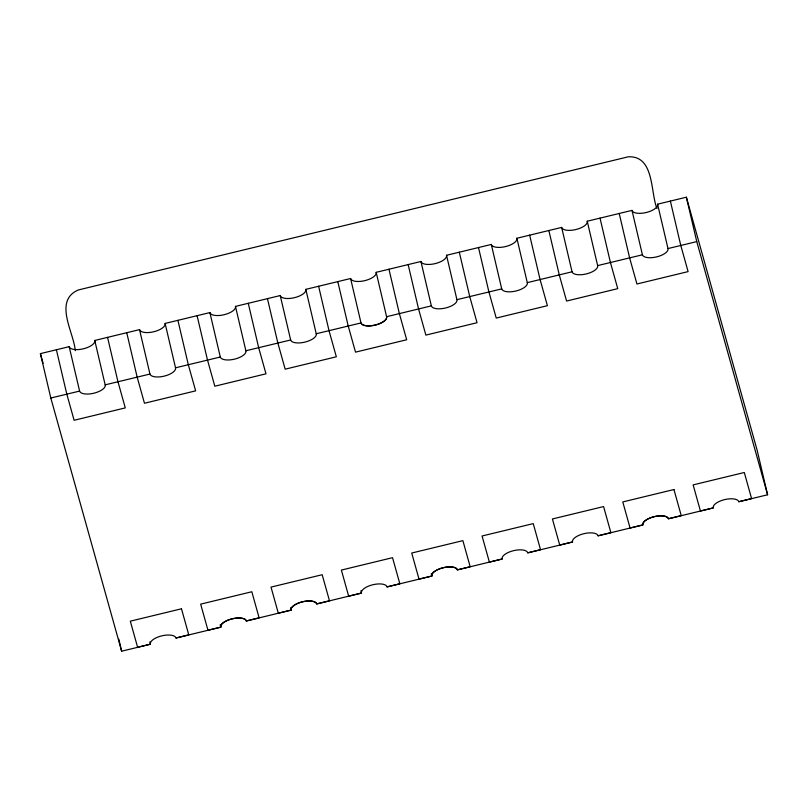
<?xml version="1.0" encoding="UTF-8"?>
<svg xmlns="http://www.w3.org/2000/svg" width="808" height="808" viewBox="0 0 808 808"><rect width="100%" height="100%" fill="white"/><g stroke="black" fill="none" stroke-linecap="round" stroke-linejoin="round"><path stroke-width="1.21" d="M149.854 641.825L150.419 644.229L121.634 651.197L50.813 398.011L40.4 353.631L69.185 346.662A13.16 5.414 -13.2 0 0 83.436 348.783A13.16 5.414 -13.2 0 0 94.758 340.461L139.531 329.624A13.16 5.414 -13.2 0 0 153.783 331.745A13.16 5.414 -13.2 0 0 165.115 323.432L209.888 312.585A13.16 5.414 -13.2 0 0 224.139 314.716A13.16 5.414 -13.2 0 0 235.471 306.394L280.235 295.556A13.16 5.414 -13.2 0 0 294.486 297.677A13.16 5.414 -13.2 0 0 305.818 289.355L350.591 278.518A13.16 5.414 -13.2 0 0 364.842 280.639A13.16 5.414 -13.2 0 0 376.174 272.326L420.938 261.489A13.16 5.414 -13.2 0 0 435.199 263.61A13.16 5.414 -13.2 0 0 446.521 255.288L491.294 244.45A13.16 5.414 -13.2 0 0 505.545 246.571A13.16 5.414 -13.2 0 0 516.878 238.259L561.651 227.412A13.16 5.414 -13.2 0 0 575.902 229.533A13.16 5.414 -13.2 0 0 587.234 221.22L631.997 210.383A13.16 5.414 -13.2 0 0 646.249 212.504A13.16 5.414 -13.2 0 0 657.581 204.182L686.366 197.213L757.187 450.399L767.6 494.779L738.815 501.748A13.16 5.414 -13.2 0 0 724.564 499.627A13.16 5.414 -13.2 0 0 713.242 507.939L668.469 518.786A13.16 5.414 -13.2 0 0 654.217 516.666A13.16 5.414 -13.2 0 0 642.865 524.937L598.112 535.815A13.16 5.414 -13.2 0 0 583.861 533.694A13.16 5.414 -13.2 0 0 572.529 542.016L527.765 552.854A13.16 5.414 -13.2 0 0 513.494 550.682A13.16 5.414 -13.2 0 0 502.162 559.005L457.409 569.893A13.16 5.414 -13.2 0 0 443.158 567.761A13.16 5.414 -13.2 0 0 431.815 576.043L387.062 586.921A13.16 5.414 -13.2 0 0 372.791 584.76A13.16 5.414 -13.2 0 0 361.459 593.072L316.706 603.96A13.16 5.414 -13.2 0 0 302.455 601.839A13.16 5.414 -13.2 0 0 291.112 610.111L246.349 620.999A13.16 5.414 -13.2 0 0 232.098 618.867A13.16 5.414 -13.2 0 0 220.756 627.149L207.959 630.24L200.667 604.142L251.823 591.749L259.126 617.857L246.339 620.948A13.16 5.414 -13.2 0 0 232.088 618.827A13.16 5.414 -13.2 0 0 220.766 627.19L176.003 638.027M50.813 398.011L79.608 391.082A13.16 5.414 -13.2 0 0 93.859 393.213A13.16 5.414 -13.2 0 0 105.192 384.891M149.955 374.054L105.171 384.85L94.758 340.461M139.531 329.624L149.945 374.003A13.16 5.414 -13.2 0 0 164.196 376.134A13.16 5.414 -13.2 0 0 175.528 367.812L220.311 357.015A13.16 5.414 -13.2 0 0 234.562 359.136A13.16 5.414 -13.2 0 0 245.895 350.824M316.241 333.785A13.16 5.414 -13.2 0 1 304.909 342.107A13.16 5.414 -13.2 0 1 290.658 339.976L245.874 350.773L235.471 306.394M642.421 254.803L597.637 265.6A13.16 5.414 -13.2 0 1 586.305 273.922A13.16 5.414 -13.2 0 1 572.054 271.801L527.291 282.638A13.16 5.414 -13.2 0 1 515.969 291.001A13.16 5.414 -13.2 0 1 501.718 288.88L456.934 299.667A13.16 5.414 -13.2 0 1 445.602 307.989A13.16 5.414 -13.2 0 1 431.351 305.868L386.588 316.706A13.16 5.414 -13.2 0 1 375.255 325.028A13.16 5.414 -13.2 0 1 361.004 322.897L350.591 278.518M631.997 210.383L642.41 254.762A13.16 5.414 -13.2 0 0 656.662 256.883A13.16 5.414 -13.2 0 0 667.994 248.571L696.769 241.602L767.6 494.779M291.112 610.111L278.316 613.211L271.013 587.103L322.18 574.72L329.482 600.819L316.685 603.919A13.16 5.414 -13.2 0 0 302.434 601.788A13.16 5.414 -13.2 0 0 291.122 610.151L290.557 607.757M387.042 586.881L399.839 583.78L392.536 557.682L341.37 570.074L348.672 596.173L361.459 593.072L360.913 590.719M431.815 576.043L419.019 579.134L411.716 553.036L462.883 540.643L470.185 566.751L457.399 569.842A13.16 5.414 -13.2 0 0 443.148 567.721A13.16 5.414 -13.2 0 0 431.826 576.084L431.26 573.68M502.162 559.005L489.375 562.105L482.073 535.997L533.24 523.614L540.542 549.713L527.745 552.813M572.519 541.966L559.722 545.067L552.42 518.968L603.586 506.576L610.888 532.674L598.102 535.775M713.222 507.899L700.435 510.999L693.133 484.891L744.299 472.508L751.591 498.607L738.805 501.707M680.801 245.511L688.103 271.619L636.936 284.002L629.634 257.904M610.444 262.549L617.746 288.648L566.58 301.041L559.277 274.942M540.097 279.588L547.4 305.687L496.233 318.069L488.931 291.971M418.574 309.01L425.877 335.108L477.043 322.715L469.741 296.617L459.318 252.197M348.228 326.038L355.52 352.147L406.687 339.754L399.384 313.656L388.961 269.226M40.4 353.631L43.107 363.317M686.366 197.213L696.769 241.602M670.377 201.091L680.78 245.47M657.581 204.182L667.994 248.571M656.985 208.514C650.258 192.203 654.642 155.591 628.26 156.803L78.235 289.991C53.237 300.879 73.922 332.532 75.275 350.672M619.211 213.474L629.614 257.863M600.021 218.12L610.434 262.509M587.234 221.22L597.637 265.6M561.651 227.412L572.054 271.801M548.854 230.512L559.267 274.892M529.664 235.158L540.077 279.538M516.878 238.259L527.291 282.638M491.294 244.45L501.707 288.83M478.508 247.551L488.911 291.93M446.521 255.288L456.934 299.667M420.938 261.489L431.351 305.868M408.151 264.58L418.564 308.959M376.174 272.326L386.588 316.706A13.16 5.414 -13.2 0 1 375.266 325.069A13.16 5.414 -13.2 0 1 361.014 322.947L316.231 333.744L305.818 289.355M337.794 281.618L348.208 325.998M318.615 286.264L329.018 330.644L336.34 356.793L285.174 369.175L277.871 343.077L267.448 298.647M280.235 295.556L290.648 339.936M248.258 303.293L258.671 347.682L265.984 373.821L214.817 386.214L207.515 360.115L197.091 315.686M209.888 312.585L220.291 356.974M177.912 320.332L188.314 364.711L195.637 390.86L144.47 403.253L137.168 377.144L126.745 332.724M165.115 323.432L175.528 367.812M220.21 624.786L220.766 627.19M107.555 337.37L117.968 381.75L125.28 407.899L74.114 420.281L66.812 394.183L56.388 349.753M69.185 346.662L79.588 391.042M118.827 639.199L121.634 651.197M181.477 608.788L130.31 621.18L137.613 647.279L150.399 644.178A13.16 5.414 -13.2 0 1 161.731 635.866A13.16 5.414 -13.2 0 1 175.982 637.987L188.779 634.886L181.477 608.788M673.943 489.537L622.776 501.93L630.078 528.028L642.865 524.937A13.16 5.414 -13.2 0 1 654.217 516.666A13.16 5.414 -13.2 0 1 668.448 518.736L681.245 515.645L673.943 489.537"/></g></svg>
